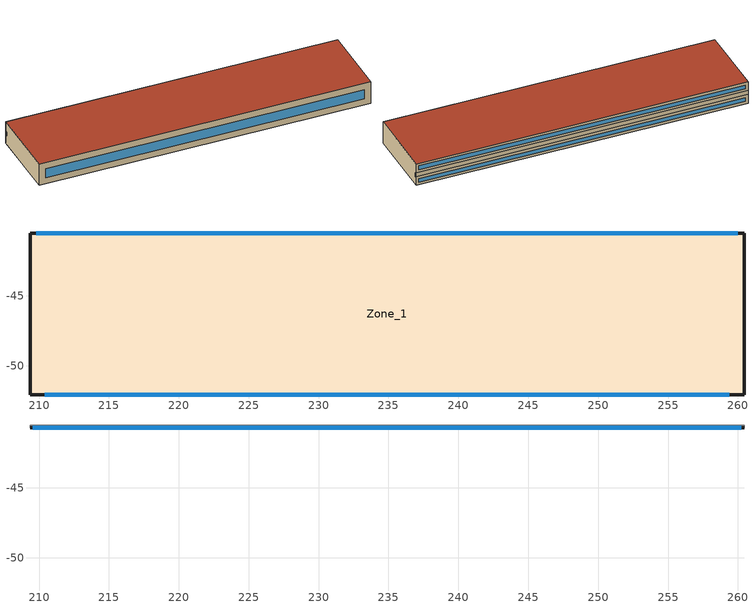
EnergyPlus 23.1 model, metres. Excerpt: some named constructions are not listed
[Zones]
Zone_1
 floor outside (UVal_0.3_Mass): 209.35,-40.52 260.44,-40.52 260.44,-52.06 209.35,-52.06 z9.18
 wall outside (UVal_0.3_Light): 260.44,-40.52 209.35,-40.52 z11.33:12.82; 260.44,-40.52 209.35,-40.52 z9.18:10.66; 209.35,-52.06 260.44,-52.06 z9.18:12.82; 260.44,-52.06,9.18 260.44,-40.52,9.18 260.44,-40.52,10.66 260.44,-40.71,10.58 260.44,-40.71,11.25 260.44,-40.52,11.33 260.44,-40.52,12.82 260.44,-52.06,12.82; 209.35,-40.52,9.18 209.35,-52.06,9.18 209.35,-52.06,12.82 209.35,-40.52,12.82 209.35,-40.52,11.33 209.35,-40.71,11.25 209.35,-40.71,10.58 209.35,-40.52,10.66
 wall to Zone_0 (Interior Partition (Mass)_FLIPPED): 260.44,-40.52 209.35,-40.52 z10.66:11.33; 260.44,-40.71,10.58 260.44,-40.52,10.66 260.44,-40.52,11.33 260.44,-40.71,11.25; 209.35,-40.52,10.66 209.35,-40.71,10.58 209.35,-40.71,11.25 209.35,-40.52,11.33
 window (90.1-2019 Nonresidential CZ 0 Glazing (Operable)): 260,-40.52 209.79,-40.52 z11.77:12.38; 260,-40.52 209.79,-40.52 z9.62:10.22; 210.41,-52.06 259.38,-52.06 z10.24:11.76
 roof outside (300mmInsulation 200mmConcrete): 209.35,-40.52 209.35,-52.06 260.44,-52.06 260.44,-40.52 z12.82
Zone_0
 floor outside (UVal_0.3_Mass): 260.44,-40.71,10.58 209.35,-40.71,10.58 209.35,-40.52,10.66 260.44,-40.52,10.66
 wall outside (UVal_0.3_Light): 209.35,-40.71 260.44,-40.71 z10.58:11.25
 window (90.1-2019 Nonresidential CZ 0 Glazing (Operable)): 209.55,-40.71 260.24,-40.71 z10.78:11.05
 roof outside (300mmInsulation 200mmConcrete): 209.35,-40.71,11.25 260.44,-40.71,11.25 260.44,-40.52,11.33 209.35,-40.52,11.33
[Schedule:Day:Hourly]
657cbf07-81b5-4ec4-9239-2d3ad9d337a6: Fraction, 1, 1, 1, 1, 1, 0, 0, 0, 0, 0, 1, 1, 1, 1, 1, 1, 1, 0, 0, 0, 0, 0, 0, 0
5c9c731b-d0ac-4a32-b476-88107f614e2b: Fraction, 1, 1, 1, 1, 1, 1, 1, 1, 1, 1, 0, 0, 0, 0, 0, 0, 1, 0, 0, 0, 0, 0, 0, 0
e429ffde-e892-4907-884d-6f3033c53198: Fraction, 1, 1, 1, 1, 1, 1, 1, 1, 1, 1, 1, 1, 0, 0, 0, 0, 0, 0, 0, 0, 0, 1, 1, 1
38425715-f924-4179-910a-8eb091e51ebc: Fraction, 1, 1, 1, 1, 1, 1, 1, 0, 0, 0, 1, 1, 1, 1, 1, 1, 1, 0, 0, 0, 0, 1, 1, 1
ea5e0f46-280c-4c9c-9490-9c070d6605f7: Fraction, 1, 1, 1, 1, 1, 1, 1, 1, 0, 0, 1, 1, 1, 1, 0, 1, 1, 1, 1, 1, 1, 1, 1, 1
9d100c96-3a76-4660-b1de-80b3aa14a481: Fraction, 1, 1, 1, 1, 1, 1, 1, 1, 1, 0, 0, 0, 0, 1, 0, 0, 0, 0, 0, 0, 0, 0, 0, 0
5f899446-9f45-4ccc-accc-317b0c43f499: Fraction, 1, 1, 1, 1, 1, 1, 1, 1, 0, 1, 1, 1, 1, 1, 1, 1, 1, 0, 1, 1, 1, 1, 1, 1
c2cd83d7-628d-442f-a8d4-b1afc064c3e7: Fraction, 1, 1, 1, 1, 1, 1, 1, 1, 0, 0, 1, 1, 1, 1, 1, 1, 0, 0, 0, 0, 0, 0, 1, 1
0155c9fd-1a86-4f74-956b-98180d3d129a: Fraction, 1, 1, 1, 1, 1, 1, 1, 0, 0, 0, 1, 1, 1, 0, 0, 0, 0, 1, 1, 1, 1, 1, 1, 1
2a6db95b-8672-4162-bef4-b4611c612f60: Fraction, 1, 1, 1, 1, 1, 1, 1, 1, 0, 0, 1, 1, 1, 1, 1, 1, 1, 0, 0, 0, 0, 0, 0, 1
9c022a15-23bc-4e22-b865-12003017a799: Fraction, 1, 1, 1, 1, 0, 1, 1, 0, 0, 0, 0, 1, 1, 1, 1, 1, 0, 0, 0, 0, 0, 0, 0, 0
6611c320-1916-4108-8d55-c0f96424eb89: Fraction, 0, 0, 0, 0, 0, 1, 1, 1, 0, 0, 0, 0, 0, 1, 0, 0, 0, 0, 0, 0, 0, 0, 0, 0
eff233da-4619-4895-967a-e7cf1d4f76c9: Fraction, 1, 1, 1, 1, 1, 1, 1, 1, 0, 0, 1, 1, 1, 1, 0, 0, 0, 0, 0, 0, 0, 0, 0, 0
f2fb97d0-d9e3-4025-a2bb-1082bc7cafca: Fraction, 0, 0, 0, 0, 0, 0, 0, 1, 0, 0, 0, 0, 0, 1, 0, 0, 0, 0, 0, 0, 0, 0, 1, 1
cff249c3-e2cf-4f86-be2e-c734c2f0368b: Fraction, 1, 1, 1, 1, 1, 1, 1, 1, 0, 0, 0, 1, 0, 0, 0, 0, 0, 0, 0, 0, 0, 1, 1, 1
d06a2445-80ea-4323-aea5-ac88c2004440: Fraction, 1, 1, 1, 1, 1, 1, 1, 1, 0, 0, 0, 0, 1, 1, 1, 0, 0, 0, 0, 0, 0, 0, 1, 1
6f80d56c-634f-40c4-8261-c99cc67249dc: Fraction, 1, 1, 1, 1, 1, 1, 1, 1, 1, 0, 0, 0, 0, 0, 0, 0, 1, 1, 1, 1, 1, 1, 1, 1
25fdda0d-56d5-470e-bd4b-1258a8f110f6: Fraction, 1, 1, 1, 1, 1, 1, 1, 1, 1, 0, 0, 0, 1, 1, 0, 0, 0, 0, 0, 1, 1, 1, 1, 1
1bbfc5e7-23e9-4b59-8f50-1b7cd0f27207: Fraction, 1, 1, 1, 1, 1, 1, 1, 1, 0, 1, 0, 0, 1, 1, 1, 1, 1, 1, 1, 1, 1, 1, 1, 1
198defff-7247-4c46-8848-d6c7376d5b0e: Fraction, 1, 1, 1, 1, 1, 1, 1, 1, 0, 0, 1, 0, 0, 0, 0, 0, 0, 0, 1, 1, 1, 1, 1, 1
e94a3e0c-7051-4fd5-a86a-4060cfbc5c6c: Fraction, 1, 1, 1, 1, 1, 1, 1, 1, 1, 0, 0, 0, 0, 1, 0, 0, 0, 0, 1, 1, 1, 1, 1, 1
fc4bfa63-bdc8-4f9a-936a-c82f7d324e48: Fraction, 1, 1, 1, 1, 1, 1, 1, 1, 1, 0, 0, 0, 1, 0, 0, 0, 0, 0, 0, 0, 0, 0, 0, 1
6099fd47-2f56-424f-88ef-44e4e31b4d09: Fraction, 1, 1, 1, 1, 1, 1, 1, 1, 1, 0, 0, 0, 1, 1, 1, 1, 0, 1, 1, 1, 1, 1, 1, 1
22774a8e-fea5-4fa3-8af8-7e86b1552859: Fraction, 1, 1, 1, 1, 1, 1, 1, 1, 0, 0, 1, 1, 0, 0, 0, 0, 1, 1, 1, 1, 1, 1, 1, 1
45dd211f-1fec-4717-90b6-629b32b1fce3: Fraction, 1, 1, 1, 1, 1, 1, 1, 1, 0, 0, 0, 0, 1, 1, 1, 1, 1, 1, 1, 1, 1, 1, 1, 1
48db15f9-089e-4645-93fb-07b1a959c3c4: Fraction, 1, 1, 1, 1, 1, 1, 1, 1, 0, 0, 0, 0, 0, 0, 0, 1, 1, 1, 1, 1, 1, 1, 1, 1
f7c0c5bb-6628-40ee-9fdc-960f73a2c860: Fraction, 1, 1, 1, 1, 1, 1, 1, 1, 1, 1, 1, 1, 1, 1, 1, 0, 0, 0, 1, 1, 1, 1, 1, 1
938a4bb9-f383-4f48-84e8-2d1e584ff8e0: Fraction, 1, 1, 1, 1, 1, 1, 1, 1, 0, 1, 1, 1, 1, 1, 1, 1, 1, 1, 1, 1, 1, 1, 1, 1
5855442b-cae3-4179-89e6-4b0f21d2c266: Fraction, 1, 1, 1, 1, 1, 1, 1, 1, 1, 0, 0, 0, 0, 0, 0, 0, 1, 1, 0, 0, 0, 0, 1, 1
31c42814-c034-4d92-9716-ce45103cc965: Fraction, 1, 1, 1, 1, 1, 1, 1, 1, 1, 0, 0, 0, 0, 0, 0, 0, 0, 0, 0, 1, 1, 1, 1, 1
b8c10180-ae1b-4637-abff-5843fcefebad: Fraction, 1, 1, 1, 1, 1, 1, 1, 0, 0, 0, 1, 1, 1, 1, 1, 1, 1, 0, 0, 0, 0, 0, 0, 0
5bfbe2a6-2dcd-455c-9737-f60f41903823: Fraction, 0, 1, 1, 1, 1, 1, 1, 1, 0, 0, 1, 0, 1, 1, 1, 0, 0, 0, 0, 0, 0, 0, 0, 1
3a054500-d4f1-4128-8e5c-d429371478c7: Fraction, 1, 1, 1, 1, 1, 1, 1, 1, 0, 0, 0, 1, 1, 1, 0, 0, 0, 1, 1, 1, 1, 1, 1, 1
be56ddc0-3787-459c-94f0-0519ecd6419c: Fraction, 1, 1, 1, 1, 1, 1, 1, 1, 1, 0, 0, 0, 0, 0, 0, 0, 0, 0, 0, 0, 0, 1, 1, 1
4713b2fd-25b1-4860-8a9a-46a64ec82828: Fraction, 1, 1, 1, 1, 1, 1, 1, 1, 0, 0, 1, 1, 1, 1, 1, 1, 1, 1, 0, 0, 0, 0, 1, 1
e2bbf5ef-b10d-423b-a048-036908ea11e5: Fraction, 1, 1, 1, 1, 1, 1, 1, 1, 0, 0, 1, 0, 0, 0, 1, 1, 1, 1, 1, 1, 1, 1, 1, 1
5014b7bf-0f3b-4f88-82e1-5c7e37b47ccc: Fraction, 1, 1, 1, 1, 1, 1, 1, 1, 0, 0, 0, 0, 0, 0, 0, 0, 0, 1, 1, 1, 1, 1, 1, 1
7979971a-0079-4197-a502-b127784189e7: Fraction, 1, 1, 1, 1, 1, 1, 1, 1, 0, 0, 0, 1, 1, 0, 0, 0, 0, 0, 0, 0, 1, 1, 1, 1
a3591bf3-862b-4430-b8b5-c54fafe626ef: Fraction, 1, 1, 1, 1, 1, 1, 1, 1, 0, 0, 1, 1, 1, 1, 0, 0, 1, 0, 0, 0, 0, 1, 1, 1
647db582-2104-4565-9f99-573ab3686ab9: Fraction, 1, 1, 1, 1, 1, 1, 1, 1, 1, 0, 1, 1, 1, 1, 1, 1, 1, 0, 0, 0, 0, 0, 1, 1
d0f69ad9-c55f-42f6-a286-7b67d1edfd0b: Fraction, 1, 1, 1, 1, 1, 1, 1, 1, 0, 0, 1, 1, 1, 0, 1, 1, 0, 0, 1, 1, 1, 1, 1, 1
d7204e4a-3c8f-4b53-9d02-241684c3c4f0: Fraction, 1, 1, 1, 1, 1, 1, 1, 1, 1, 0, 0, 0, 0, 1, 0, 0, 0, 0, 0, 0, 0, 1, 1, 1
1c6b1c4b-0155-44e1-9d84-ad41843efc75: Fraction, 1, 1, 1, 1, 1, 1, 1, 1, 0, 0, 0, 1, 1, 1, 1, 0, 0, 0, 0, 0, 0, 0, 0, 0
1648b45f-7cdc-4305-b21f-ef2014c75ec3: Fraction, 0, 1, 1, 1, 1, 1, 1, 0, 0, 0, 1, 1, 1, 1, 0, 0, 0, 0, 0, 0, 1, 1, 1, 0
f1423b0d-9584-4219-9a2b-97373f7faec1: Fraction, 0, 0, 0, 0, 0, 0, 0, 0, 0, 0, 0, 1, 1, 0, 0, 1, 0, 0, 0, 0, 0, 0, 0, 0
ce5b70e6-018e-430b-9844-82dc74fbf567: Fraction, 0, 0, 0, 0, 0, 0, 0, 0, 0, 0, 0, 1, 1, 1, 1, 0, 0, 0, 0, 0, 0, 0, 0, 0
74deefee-b5df-45f8-be04-c4130a62bae0: Fraction, 0, 0, 0, 0, 0, 0, 0, 0, 0, 0, 0, 1, 0, 0, 0, 0, 0, 0, 0, 0, 0, 0, 0, 0
aeb7107a-39cb-4c1e-b692-e863ca960aa3: Fraction, 0, 0, 0, 0, 1, 0, 0, 0, 0, 0, 0, 1, 1, 1, 0, 0, 0, 0, 0, 0, 0, 0, 0, 0
56b62c7e-3981-4352-8043-544142b6d3fd: Fraction, 0, 0, 0, 0, 1, 0, 0, 0, 0, 0, 0, 1, 1, 1, 0, 1, 1, 1, 0, 0, 1, 1, 1, 1
88a424ec-8a35-4eaa-a4fc-2e827993ef0b: Fraction, 1, 1, 1, 1, 1, 1, 1, 1, 1, 1, 1, 1, 1, 1, 1, 1, 1, 1, 1, 1, 1, 1, 1, 1
574bcc62-2d9c-403b-93d4-6789a4238b2b: Fraction, 1, 1, 1, 0, 1, 1, 1, 1, 0, 1, 1, 1, 1, 1, 1, 1, 1, 1, 1, 1, 1, 1, 1, 1
8ffe9e2c-e0a6-4a20-b798-07d0de1913b6: Fraction, 1, 1, 1, 1, 1, 1, 1, 1, 1, 0, 0, 0, 1, 1, 0, 0, 1, 1, 1, 1, 1, 1, 1, 1
3f6557fd-0471-480d-b8d2-6beadaf961c2: Fraction, 1, 1, 1, 1, 1, 1, 1, 1, 1, 0, 0, 1, 1, 0, 1, 0, 1, 1, 0, 1, 0, 0, 1, 0
d8f6491c-4240-4a8f-887c-45798effe41e: Fraction, 0, 1, 1, 1, 1, 1, 1, 1, 1, 1, 1, 1, 1, 0, 0, 0, 0, 0, 0, 0, 1, 1, 1, 1
0c6fde0b-a378-4876-92d9-730014228bf8: Fraction, 1, 1, 1, 1, 1, 1, 1, 1, 1, 1, 1, 1, 0, 0, 0, 0, 0, 0, 0, 1, 1, 1, 1, 1
36d1b0b7-87e2-4a0d-8e9f-fe78881e2f28: Fraction, 1, 1, 1, 1, 1, 1, 1, 1, 1, 1, 1, 1, 1, 1, 0, 1, 1, 1, 0, 1, 1, 1, 1, 1
1abbb941-6070-4858-b727-5fccc88064cd: Fraction, 1, 1, 1, 1, 1, 1, 1, 1, 1, 0, 0, 0, 0, 0, 0, 0, 0, 0, 0, 0, 1, 1, 1, 1
9dde2454-29e8-4627-b110-07785b0ad131: Fraction, 1, 1, 1, 1, 1, 1, 1, 1, 0, 0, 0, 0, 1, 1, 1, 1, 0, 0, 0, 0, 0, 0, 1, 0
6471c05b-634f-4cea-b297-cc9a6d181ac8: Fraction, 1, 1, 1, 1, 1, 1, 1, 1, 1, 1, 0, 1, 1, 1, 1, 0, 0, 0, 0, 0, 1, 1, 1, 0
6d120570-c71a-456a-936b-4790f7d2fe83: Fraction, 1, 1, 1, 1, 1, 1, 1, 1, 1, 0, 0, 0, 0, 1, 1, 1, 1, 1, 1, 1, 1, 1, 1, 1
795c3538-39d3-4629-806c-9860461c3728: Fraction, 1, 1, 1, 1, 1, 1, 1, 1, 1, 1, 0, 0, 0, 0, 0, 0, 0, 1, 0, 1, 1, 1, 1, 1
6ee5e2ac-34a7-49e2-baf8-49d15d107df6: Fraction, 1, 1, 1, 1, 1, 1, 1, 1, 0, 0, 0, 0, 0, 0, 0, 0, 0, 0, 0, 1, 1, 1, 1, 1
5442d4ab-66d8-446e-8f22-68027a0210f4: Fraction, 1, 1, 1, 1, 1, 1, 1, 1, 0, 0, 0, 0, 1, 0, 1, 0, 1, 1, 1, 1, 0, 1, 1, 1
028d05c2-9fb3-4ed3-91b9-85b1fa30371e: Fraction, 1, 1, 1, 1, 1, 1, 1, 1, 0, 0, 0, 0, 1, 0, 0, 0, 0, 0, 0, 0, 0, 1, 1, 1
d100afa1-357a-4459-9d58-05f02eff0f62: Fraction, 1, 1, 1, 1, 1, 1, 1, 1, 0, 0, 0, 1, 0, 1, 1, 0, 0, 0, 0, 0, 0, 0, 0, 1
0bf370ce-2514-4ab4-9d50-22d84bf91def: Fraction, 1, 1, 0, 0, 1, 1, 0, 1, 0, 0, 0, 0, 1, 0, 0, 0, 0, 0, 0, 0, 0, 0, 0, 0
7bb69084-23f6-4d1a-805c-a05c817f6937: Fraction, 0, 0, 1, 0, 0, 0, 1, 0, 0, 0, 0, 0, 0, 1, 1, 0, 0, 0, 0, 0, 0, 0, 0, 0
b7815c1a-a955-4e52-b8c1-b576f0e5bb1c: Fraction, 0, 0, 0, 0, 0, 0, 0, 0, 0, 0, 0, 1, 1, 1, 1, 1, 0, 0, 0, 0, 0, 0, 1, 0
6740eecd-e9b7-490e-8da3-18f13c89bb59: Fraction, 1, 1, 0, 0, 1, 0, 0, 1, 0, 0, 0, 1, 1, 1, 1, 0, 0, 0, 0, 0, 0, 0, 0, 0
92c5b720-37bd-4d9f-b73b-e87c4c0beb39: Fraction, 0, 1, 0, 1, 1, 1, 1, 1, 0, 0, 0, 1, 1, 1, 1, 1, 0, 0, 0, 0, 0, 0, 0, 0
1886b593-03b4-4d14-af47-14a7f028cc2b: Fraction, 0, 1, 1, 1, 1, 1, 1, 1, 0, 0, 0, 0, 1, 1, 1, 1, 0, 0, 0, 0, 0, 0, 0, 0
7daa61b9-f0b6-4d8f-afa0-adba468dc0c8: Fraction, 0, 0, 0, 1, 1, 0, 0, 1, 0, 0, 0, 1, 1, 1, 1, 1, 0, 0, 0, 0, 0, 0, 0, 0
131c6ed6-765f-456b-93ba-9686025ab3ee: Fraction, 0, 1, 1, 1, 1, 0, 0, 1, 0, 0, 0, 0, 0, 0, 0, 0, 0, 0, 0, 0, 0, 0, 1, 1
2a518f80-de97-4bb9-af46-7a5617ea188c: Fraction, 0, 0, 0, 0, 0, 0, 0, 0, 1, 1, 1, 1, 1, 0, 1, 1, 1, 1, 1, 1, 1, 1, 1, 1
47d5e172-7297-4fef-9ea7-efa298b10b6d: Fraction, 0, 0, 0, 0, 0, 0, 0, 0, 1, 1, 1, 1, 1, 1, 1, 1, 1, 1, 1, 1, 1, 1, 1, 1
c24f8aea-1dfe-4a02-816f-de10271d57a0: Fraction, 0, 0, 0, 0, 0, 0, 0, 0, 1, 1, 1, 0, 0, 0, 0, 0, 1, 1, 1, 1, 1, 1, 1, 0
1cbbe566-5f13-4dcf-ae0f-5bc44530deb6: Fraction, 0, 0, 0, 0, 0, 0, 0, 0, 1, 1, 1, 1, 1, 1, 1, 1, 1, 1, 1, 1, 1, 1, 1, 0
738e4c43-c86f-4278-9d3e-befb8e2fe039: Fraction, 0, 0, 0, 0, 0, 0, 0, 0, 1, 1, 1, 1, 0, 0, 0, 1, 1, 1, 1, 1, 1, 1, 1, 1
6d1a37e9-a8d0-401b-a47d-65825c45db54: Fraction, 0, 0, 0, 0, 0, 0, 0, 0, 1, 1, 1, 1, 1, 1, 1, 1, 1, 1, 1, 1, 1, 1, 0, 0
cfb4d723-1773-4a2c-bf0c-f8168f039f06: Fraction, 0, 0, 0, 0, 0, 0, 0, 1, 1, 1, 1, 1, 0, 0, 0, 0, 1, 1, 1, 1, 1, 1, 1, 0
a2ee0572-c58b-4f4a-8b26-9f82c7ef978e: Fraction, 0, 0, 0, 0, 0, 0, 0, 0, 1, 1, 1, 1, 0, 0, 0, 0, 0, 1, 1, 1, 1, 1, 1, 1
dd737f40-c321-4089-825c-55a95fa1484e: Fraction, 0, 0, 0, 0, 0, 0, 0, 0, 1, 1, 1, 1, 0, 0, 0, 0, 0, 1, 1, 1, 1, 1, 1, 0
90ebf90b-8091-49e9-a4b4-ebbd1242a453: Fraction, 0, 0, 0, 0, 0, 1, 1, 1, 1, 1, 0, 0, 0, 0, 1, 1, 1, 1, 1, 1, 1, 1, 0, 0
49e8a078-9901-45cf-9446-a39c354928b8: Fraction, 0, 0, 0, 0, 0, 1, 1, 1, 1, 1, 1, 1, 1, 1, 1, 0, 0, 0, 0, 0, 0, 0, 0, 0
2c235abc-c36e-4426-9da4-70d3cc6d7f61: Fraction, 0, 0, 0, 0, 0, 0, 0, 1, 1, 1, 1, 1, 1, 1, 1, 1, 1, 1, 1, 1, 1, 1, 0, 0
9856ad43-48ed-4d23-8c21-655afc350eb0: Fraction, 0, 0, 0, 0, 0, 0, 0, 1, 1, 1, 1, 1, 1, 1, 1, 1, 1, 1, 1, 1, 1, 1, 1, 0
2b83028e-0ad2-44e4-bbf9-14e9319295e5: Fraction, 0, 0, 0, 0, 0, 0, 0, 0, 0, 0, 0, 1, 1, 1, 1, 1, 1, 1, 1, 1, 0, 0, 0, 0
f052acc6-df28-4e2a-a212-0ede1b08d9e5: Fraction, 0, 0, 0, 0, 0, 0, 1, 1, 1, 1, 1, 1, 1, 1, 1, 1, 1, 1, 1, 1, 1, 0, 0, 0
50e7fd2f-513f-4318-8dac-979635dd03cb: Fraction, 0, 0, 0, 0, 1, 1, 1, 1, 1, 1, 1, 1, 1, 1, 1, 1, 1, 1, 1, 1, 1, 0, 0, 0
7e642da2-e4c3-4f66-860d-59ea307698f1: Fraction, 0, 0, 0, 0, 0, 0, 0, 0, 0, 0, 0, 0, 0, 0, 1, 1, 1, 1, 1, 1, 0, 0, 0, 0
f913ca1a-c52a-4259-9014-1e8f4399746e: Fraction, 0, 0, 0, 0, 0, 0, 1, 1, 1, 1, 1, 1, 1, 1, 1, 1, 1, 1, 1, 1, 1, 1, 0, 0
677ea048-126d-42d0-b1e0-984ff82ab856: Fraction, 1, 0, 0, 0, 0, 0, 0, 0, 1, 1, 1, 1, 1, 0, 1, 1, 1, 1, 0, 0, 0, 0, 0, 0
a957bf78-9302-48a8-a660-0af6b0267a2b: Fraction, 0, 0, 0, 0, 0, 0, 1, 1, 1, 1, 1, 1, 0, 0, 1, 1, 0, 0, 0, 0, 0, 0, 0, 0
97f84dbe-9e50-4f19-b6d5-9147c075f3e8: Fraction, 0, 0, 0, 1, 1, 1, 1, 1, 1, 1, 1, 1, 1, 1, 1, 1, 1, 1, 1, 1, 1, 1, 1, 1
13c2069f-7f2b-4032-af22-d2257ecb7c86: Fraction, 0, 0, 0, 0, 0, 0, 0, 0, 1, 1, 1, 1, 0, 0, 0, 0, 1, 1, 1, 1, 1, 1, 1, 1
43fa2f1a-081e-4e57-9523-56809cfe9ae8: Fraction, 1, 1, 1, 1, 1, 1, 1, 1, 0, 0, 0, 0, 0, 0, 0, 0, 1, 1, 1, 1, 1, 1, 1, 1
2c5ece8a-8cd3-48a1-8d32-dba01f61282a: Fraction, 1, 1, 1, 0, 0, 0, 0, 0, 1, 1, 1, 1, 1, 1, 1, 1, 1, 1, 1, 1, 1, 1, 1, 1
c02b487c-343c-471e-be81-e33139612448: Fraction, 1, 1, 1, 0, 0, 0, 0, 0, 1, 1, 1, 1, 1, 0, 0, 0, 1, 1, 1, 1, 1, 1, 1, 1
81bfd1af-3ed5-403e-80ec-4a4fbec1f1d0: Fraction, 1, 0, 0, 0, 0, 0, 0, 0, 1, 1, 1, 1, 1, 0, 0, 1, 1, 1, 1, 1, 1, 1, 1, 1
4934fc49-db1e-494b-a805-a1d7657aecd0: Fraction, 1, 1, 1, 1, 0, 0, 0, 0, 1, 1, 1, 1, 1, 1, 1, 1, 1, 1, 1, 1, 1, 1, 1, 1
0eb65f95-943a-4c6f-bcb2-b52d1ae4e918: Fraction, 0, 0, 0, 0, 0, 0, 0, 0, 0, 1, 0, 0, 0, 0, 0, 0, 0, 1, 1, 0, 0, 0, 0, 0
96f81800-34da-4eb9-84c7-3f31430c5264: Fraction, 0, 0, 0, 0, 0, 0, 0, 0, 1, 1, 1, 0, 0, 0, 0, 0, 1, 0, 0, 0, 0, 0, 0, 0
8c95ba37-2a9a-4fdb-82d1-64b9beb8b07c: Fraction, 1, 0, 0, 0, 0, 0, 0, 0, 1, 1, 1, 1, 0, 0, 0, 1, 1, 1, 1, 1, 1, 1, 1, 1
b1491252-2028-4153-8a61-6493cbad3d1b: Fraction, 1, 1, 1, 1, 1, 1, 1, 1, 1, 1, 1, 1, 0, 1, 1, 1, 1, 1, 1, 1, 1, 1, 1, 1
e707575f-bc4c-4089-bc94-ff85867305f2: Fraction, 1, 0, 0, 0, 0, 0, 0, 0, 1, 1, 1, 1, 1, 1, 1, 1, 1, 1, 1, 1, 1, 1, 1, 1
c1dc3923-95b6-4a2e-9c91-c4782262732f: Fraction, 1, 0, 1, 1, 0, 1, 1, 1, 1, 1, 1, 0, 0, 0, 0, 0, 0, 1, 1, 1, 1, 1, 1, 1
0b997fd8-4aac-4612-8793-7564ac021fc0: Fraction, 1, 1, 1, 1, 1, 1, 1, 1, 1, 1, 1, 1, 0, 1, 0, 1, 1, 1, 1, 1, 1, 1, 1, 1
63b4f569-3e4d-4e7e-9ee5-26138d131d1b: Fraction, 1, 1, 1, 1, 1, 1, 1, 1, 1, 1, 1, 0, 1, 1, 0, 0, 1, 1, 1, 1, 1, 1, 1, 0
bb3cded4-596f-4fe6-b286-6fbebae6384e: Fraction, 1, 1, 1, 0, 0, 0, 0, 0, 1, 1, 1, 0, 0, 0, 0, 1, 1, 1, 1, 1, 1, 0, 0, 1
5573caec-7eec-4ef4-acf2-bac33305f6b9: Fraction, 1, 0, 0, 0, 0, 0, 0, 0, 1, 1, 1, 0, 0, 0, 0, 0, 1, 1, 0, 1, 1, 0, 0, 0
f35037ca-fbd8-4963-ae31-45f3027a8ee4: Fraction, 0, 0, 0, 0, 0, 0, 0, 0, 1, 1, 1, 0, 0, 0, 0, 1, 1, 1, 1, 0, 1, 1, 0, 0
03fb23c5-8bab-4270-99d3-62dd1b414376: Fraction, 0, 0, 0, 0, 0, 0, 0, 0, 1, 1, 1, 0, 0, 0, 0, 0, 0, 1, 0, 0, 0, 0, 0, 0
335e553b-d8ce-4f0d-b87d-e93ba1132adf: Fraction, 0, 0, 1, 1, 0, 0, 1, 1, 1, 1, 1, 0, 1, 1, 0, 0, 1, 1, 1, 1, 1, 1, 1, 1
3092ac31-7028-4560-b4f3-f1ee70c2b2f9: Fraction, 1, 0, 0, 1, 0, 0, 1, 1, 1, 1, 1, 0, 0, 0, 0, 0, 0, 1, 1, 1, 1, 1, 1, 1
ab547eff-f473-4787-a973-d52507695cc9: Fraction, 1, 1, 1, 1, 0, 0, 0, 0, 1, 1, 1, 0, 0, 0, 0, 0, 1, 1, 1, 1, 1, 1, 1, 1
2c17ef98-4bdc-498b-bd5c-c32e9281ee34: Fraction, 0, 0, 0, 0, 0, 0, 0, 0, 1, 1, 1, 0, 0, 0, 0, 0, 1, 1, 1, 1, 1, 1, 1, 1
caee7d5f-26fa-48af-a3f8-2b9354922236: Fraction, 1, 1, 0, 0, 0, 0, 0, 1, 1, 1, 1, 0, 0, 0, 0, 0, 0, 1, 1, 1, 1, 1, 1, 1
6a91578c-c5ac-4fd5-a678-06214a411efe: Fraction, 1, 1, 1, 1, 1, 1, 1, 1, 1, 1, 1, 1, 1, 0, 1, 1, 1, 1, 1, 1, 1, 1, 1, 1
daa7dffc-faa2-44c0-9aff-7a8a22278adb: Fraction, 1, 1, 1, 1, 1, 1, 1, 1, 1, 1, 1, 0, 0, 0, 1, 1, 1, 1, 1, 1, 1, 1, 1, 1
2b6f6364-8ae1-4fb8-94cc-22b9181fa33a: Fraction, 1, 1, 1, 1, 1, 1, 1, 1, 1, 1, 1, 1, 0, 0, 0, 0, 1, 1, 1, 1, 1, 1, 1, 1
b352f36f-0648-433d-b2e5-df2f810b7fa0: Fraction, 1, 1, 1, 0, 0, 0, 0, 0, 1, 1, 1, 0, 0, 0, 0, 0, 1, 1, 1, 1, 1, 1, 1, 1
d0199849-811e-4b51-b3b1-aced9c8f4099: Fraction, 0, 0, 0, 1, 0, 0, 0, 0, 1, 1, 1, 0, 0, 0, 0, 0, 0, 1, 1, 1, 1, 1, 1, 0
8403e9a5-54d5-4e51-84ac-bd3cb015ce49: Fraction, 0, 0, 0, 0, 0, 0, 0, 0, 1, 1, 1, 0, 0, 0, 0, 0, 0, 1, 1, 1, 1, 1, 1, 0
3c0015a0-7c83-4975-8943-625b42cae14c: Fraction, 0, 0, 0, 0, 1, 1, 1, 0, 1, 1, 0, 0, 0, 0, 0, 0, 0, 1, 1, 1, 1, 1, 1, 1
9c365b88-51c0-4036-8902-e6414ebe87e9: Fraction, 0, 0, 0, 0, 1, 1, 1, 1, 1, 1, 1, 0, 0, 0, 0, 0, 0, 1, 1, 1, 1, 1, 1, 1
acd1d2db-8263-4e17-a9ea-5fcf63168bfc: Fraction, 1, 1, 1, 1, 1, 1, 1, 1, 1, 1, 1, 0, 0, 0, 0, 0, 1, 1, 1, 1, 1, 0, 0, 0
5b01dc8a-455e-430f-be2b-e5a3199aa147: Fraction, 0, 0, 0, 0, 0, 0, 0, 0, 0, 0, 1, 1, 1, 1, 0, 0, 1, 1, 1, 0, 0, 1, 0, 1
9a3aec88-395d-4171-bab1-333be00cb719: Fraction, 1, 0, 0, 0, 0, 0, 0, 0, 0, 0, 0, 0, 1, 0, 1, 0, 0, 0, 0, 0, 0, 0, 0, 0
deff7fb6-1233-4355-ba53-d50b61412139: Fraction, 0, 0, 0, 0, 0, 0, 0, 0, 1, 1, 1, 0, 1, 0, 0, 1, 1, 1, 1, 0, 1, 0, 0, 0
7a9c21eb-80cf-4c52-a404-22f649150de2: Fraction, 0, 0, 0, 0, 0, 0, 0, 0, 1, 1, 1, 0, 0, 0, 0, 0, 0, 0, 1, 1, 1, 1, 1, 1
aa54b486-c036-4ccf-a5ec-482161f9d1a0: Fraction, 0, 1, 0, 0, 0, 1, 0, 0, 1, 1, 1, 0, 0, 0, 0, 0, 0, 1, 1, 1, 1, 1, 1, 1
4409dc2b-422c-48df-b806-3462b4ea9b75: Fraction, 1, 1, 1, 1, 1, 0, 0, 1, 1, 1, 1, 1, 0, 0, 0, 0, 1, 1, 1, 1, 0, 0, 0, 1
15300256-523c-4ba7-9399-58c8b4cf82f0: Fraction, 1, 0, 1, 0, 0, 0, 0, 0, 1, 1, 1, 0, 0, 0, 0, 0, 0, 1, 1, 1, 1, 1, 1, 1
11c92792-121f-4a19-b1a8-cab4cc7b7568: Fraction, 1, 0, 0, 0, 0, 0, 1, 0, 1, 1, 1, 0, 0, 0, 0, 0, 0, 0, 1, 1, 1, 1, 1, 1
193ee268-4f1c-4491-b7dc-fc95fa7f2c22: Fraction, 1, 1, 1, 0, 0, 0, 0, 0, 1, 1, 1, 0, 0, 0, 0, 0, 0, 0, 1, 1, 1, 1, 1, 1
d61deb23-7a2c-4bdb-87eb-37986b3f47b9: Fraction, 1, 1, 1, 1, 0, 0, 0, 0, 1, 1, 1, 0, 0, 0, 0, 0, 0, 0, 1, 1, 1, 1, 1, 1
6f7b168e-d2fe-4b2f-b041-8a0086aa92a8: Fraction, 1, 1, 0, 0, 0, 0, 0, 0, 1, 1, 1, 0, 0, 0, 0, 0, 1, 0, 0, 0, 1, 0, 0, 0
8902fb73-14b3-4015-8892-243d7f4035e9: Fraction, 1, 1, 1, 1, 0, 0, 0, 0, 1, 1, 0, 0, 0, 0, 0, 0, 0, 1, 1, 1, 1, 1, 1, 1
b9d64ca5-726b-46cd-8ea4-ae8daa22fcee: Fraction, 1, 1, 1, 1, 1, 0, 1, 1, 1, 0, 0, 0, 0, 0, 0, 0, 0, 0, 1, 1, 1, 1, 1, 1
6b67eb7a-aaec-4818-a05f-3f96ef897238: Fraction, 1, 1, 1, 0, 0, 0, 0, 1, 1, 1, 1, 0, 0, 0, 0, 0, 0, 0, 1, 1, 1, 1, 1, 1
f8ea0db0-a31c-4801-8f99-5d2a0b011c13: Fraction, 0, 0, 0, 1, 0, 1, 0, 0, 1, 1, 1, 1, 0, 0, 0, 0, 0, 1, 1, 1, 1, 1, 1, 1
9652c9ee-0449-4b60-9731-b0c949bdf395: Fraction, 1, 1, 0, 0, 0, 0, 0, 0, 1, 0, 0, 0, 0, 0, 1, 0, 1, 1, 1, 0, 1, 1, 0, 0
cca85a2b-502b-457d-be32-72bb628673fe: Fraction, 0, 0, 0, 0, 0, 0, 1, 0, 1, 0, 0, 0, 0, 0, 0, 0, 0, 0, 1, 1, 1, 1, 1, 1
89a12628-9f62-4179-9b97-b241d7d7c473: Fraction, 1, 0, 0, 0, 0, 0, 1, 0, 1, 1, 1, 0, 0, 0, 1, 1, 1, 1, 1, 1, 1, 1, 1, 0
4d93b0f2-717d-4438-857c-af80a3c4e3bf: Fraction, 0, 0, 0, 0, 0, 0, 0, 0, 1, 0, 0, 0, 0, 0, 0, 1, 0, 1, 1, 0, 0, 0, 0, 0
7ae87f65-995a-49f3-a33d-63d19bd1f764: Fraction, 0, 0, 0, 0, 0, 0, 0, 1, 1, 1, 1, 1, 0, 0, 0, 0, 1, 1, 1, 1, 1, 1, 0, 1
faaba768-ddd8-4938-9a8a-62429549dfe6: Fraction, 1, 1, 0, 0, 0, 0, 0, 0, 1, 0, 0, 0, 0, 0, 0, 0, 0, 0, 0, 1, 1, 1, 1, 1
32b04c42-fe6a-4795-81cb-188a09a98502: Fraction, 0, 0, 0, 0, 0, 0, 0, 0, 1, 1, 0, 0, 0, 1, 1, 1, 1, 1, 1, 0, 1, 0, 0, 0
8d6d8014-f4c9-4cd8-93b3-1ca0af03c994: Fraction, 0, 0, 0, 0, 0, 0, 0, 0, 1, 1, 1, 0, 0, 0, 0, 0, 1, 1, 1, 1, 1, 0, 0, 0
ca792081-6c4f-4f1f-b278-1aedaaaf0698: Fraction, 0, 0, 0, 0, 0, 0, 0, 0, 1, 0, 0, 1, 0, 0, 0, 1, 1, 1, 1, 0, 0, 0, 0, 0
3e417aa0-8741-4103-bd16-7ad589803e2b: Fraction, 0, 0, 0, 0, 0, 0, 0, 0, 1, 1, 0, 0, 0, 0, 0, 0, 0, 0, 1, 1, 1, 1, 1, 1
f07e16d1-21e8-4230-9ed4-3984e175f0bb: Fraction, 1, 0, 0, 1, 0, 0, 0, 0, 1, 0, 0, 0, 0, 0, 0, 0, 1, 0, 0, 0, 0, 0, 0, 0
d1427d59-8656-42cc-922f-e5ba14e9b123: Fraction, 0, 0, 1, 0, 0, 0, 0, 0, 1, 1, 0, 0, 0, 1, 1, 1, 0, 0, 1, 0, 0, 0, 0, 0
51c70e09-dba3-4ead-b776-e0524bafae63: Fraction, 0, 0, 0, 0, 0, 0, 0, 0, 1, 1, 0, 0, 0, 0, 0, 1, 0, 0, 0, 0, 0, 0, 0, 0
89a5dd6a-1b7c-47de-b88e-d5f004eb6d34: Fraction, 0, 0, 0, 0, 0, 0, 0, 0, 0, 1, 0, 0, 0, 0, 0, 1, 0, 1, 1, 0, 0, 0, 0, 0
a7c5f3d4-208d-459e-bce0-384e2fbacbd3: Fraction, 0, 0, 0, 0, 0, 0, 0, 0, 0, 0, 0, 0, 0, 0, 1, 1, 1, 1, 1, 1, 1, 0, 0, 0
559ff331-aaec-42fd-9f7f-fe954d016d68: Fraction, 0, 0, 0, 0, 1, 1, 1, 1, 1, 1, 0, 0, 0, 0, 0, 0, 0, 1, 1, 1, 1, 1, 1, 1
dfaa4633-e67a-4a0a-9be0-da729e541791: Fraction, 1, 0, 0, 0, 0, 0, 0, 0, 1, 1, 1, 0, 0, 0, 0, 0, 0, 0, 1, 1, 1, 1, 1, 1
82b44f58-5861-43ca-8494-60492f3df2e9: Fraction, 1, 0, 1, 1, 0, 1, 0, 1, 1, 1, 0, 0, 0, 0, 0, 0, 0, 1, 1, 1, 1, 1, 1, 1
2af22c84-25c7-4b5c-8f75-3d119aca7bbb: Fraction, 1, 0, 0, 0, 0, 0, 0, 0, 1, 0, 0, 0, 0, 0, 0, 0, 0, 0, 1, 1, 1, 1, 1, 1
08b04fac-b8e4-494d-8755-c7d5a0cc9b75: Fraction, 1, 1, 1, 1, 0, 1, 1, 1, 1, 0, 0, 0, 0, 0, 0, 0, 0, 0, 0, 1, 1, 1, 1, 1
a4c1f0bd-d03a-467d-8bdf-c1c425ec8177: Fraction, 1, 1, 1, 1, 0, 0, 1, 0, 1, 1, 0, 0, 1, 0, 0, 0, 0, 0, 0, 0, 0, 0, 0, 0
360e8374-bdae-492e-9e92-d59e597f767b: Fraction, 0, 0, 0, 0, 0, 0, 0, 0, 1, 1, 1, 0, 0, 0, 0, 0, 0, 1, 1, 1, 1, 1, 1, 1
4cac9b0b-0590-428a-a751-05f1bf1a5be3: Fraction, 1, 0, 0, 0, 0, 0, 0, 0, 1, 1, 0, 0, 0, 1, 1, 1, 1, 1, 1, 1, 1, 1, 1, 0
24977081-ed4a-4a27-9e8c-b11cadde68b4: Fraction, 0, 0, 0, 0, 0, 0, 0, 0, 1, 1, 0, 0, 0, 0, 0, 0, 0, 1, 0, 1, 1, 1, 1, 1
5616d25d-ec74-4691-9958-6c9f7899a0cb: Fraction, 1, 1, 1, 1, 0, 0, 1, 1, 1, 1, 0, 0, 1, 1, 1, 0, 0, 1, 1, 0, 0, 0, 0, 0
cb711628-c3b2-4d1e-b0cb-4b5bdd440211: Fraction, 0, 0, 0, 0, 0, 0, 0, 0, 1, 1, 1, 0, 0, 0, 0, 1, 1, 0, 0, 0, 0, 0, 0, 0
c75690f4-39e2-4745-947c-6061b83dd841: Fraction, 0, 0, 0, 0, 0, 0, 0, 0, 1, 1, 1, 0, 0, 0, 0, 1, 0, 0, 1, 1, 1, 1, 1, 1
e04b1f85-e567-460b-bb56-c5208498b013: Fraction, 1, 1, 1, 1, 0, 1, 1, 1, 1, 0, 1, 0, 0, 0, 1, 0, 0, 0, 0, 0, 0, 0, 0, 0
51aa7eb5-1467-42c0-abf6-2a68a3222b07: Fraction, 0, 0, 0, 0, 0, 0, 0, 0, 0, 1, 1, 0, 0, 0, 0, 0, 1, 1, 1, 1, 1, 1, 1, 1
6def4635-e2e4-4e7b-b2ac-ce7b5f61a31c: Fraction, 0, 0, 0, 0, 0, 0, 0, 0, 1, 0, 0, 0, 0, 0, 0, 1, 1, 1, 1, 1, 1, 1, 1, 1
b6858ce3-132b-4dad-9ce2-6c57d3e2b7a2: Fraction, 0, 0, 0, 1, 0, 0, 1, 0, 1, 1, 1, 0, 0, 0, 1, 1, 1, 1, 1, 1, 1, 1, 1, 1
02120f08-4f7f-42a2-8188-d59a1e894634: Fraction, 1, 1, 1, 1, 0, 1, 0, 0, 0, 0, 0, 0, 0, 0, 0, 0, 0, 0, 1, 1, 1, 1, 1, 1
abee59a3-edce-4826-b702-dad5f60b9c61: Fraction, 1, 1, 1, 1, 1, 0, 0, 0, 0, 0, 0, 0, 0, 0, 0, 0, 0, 0, 0, 1, 1, 1, 1, 1
7d33f980-9bc0-47de-a709-0d46a6c5ad86: Fraction, 1, 1, 1, 1, 0, 1, 0, 1, 1, 0, 0, 0, 0, 0, 0, 0, 0, 0, 0, 1, 1, 1, 1, 1
32ce63b6-7258-4c37-a670-96866be5261e: Fraction, 1, 1, 1, 1, 0, 0, 0, 0, 1, 0, 0, 0, 0, 0, 0, 0, 0, 0, 0, 1, 1, 1, 1, 1
5e30685c-b185-41f3-aedd-9076064208c7: Fraction, 1, 1, 1, 1, 1, 1, 1, 1, 0, 0, 0, 0, 0, 0, 1, 1, 1, 1, 1, 0, 1, 1, 1, 1
3163e81a-2bf8-44f8-ab74-c5404a363dde: Fraction, 1, 0, 1, 1, 0, 1, 0, 0, 1, 0, 0, 0, 0, 1, 0, 1, 1, 1, 1, 1, 1, 1, 1, 0
999e5a6f-debf-40f2-a33e-d1fdb83a4ef2: Fraction, 0, 1, 0, 0, 0, 0, 0, 1, 1, 0, 0, 0, 1, 1, 0, 0, 0, 1, 1, 1, 1, 1, 1, 1
508ceb40-246e-4973-8698-d7cae9f8c292: Fraction, 0, 0, 1, 0, 0, 0, 0, 0, 1, 0, 0, 0, 0, 0, 0, 1, 1, 1, 1, 1, 1, 1, 1, 1
bfabeba1-0d60-49b3-9697-a3861789912b: Fraction, 1, 0, 0, 0, 0, 0, 0, 0, 1, 0, 0, 0, 1, 0, 0, 0, 1, 0, 1, 0, 0, 1, 0, 1
0d8270cb-5cef-4e7a-acd7-4b10be6fba3a: Fraction, 0, 0, 0, 0, 0, 0, 0, 0, 1, 1, 1, 1, 0, 1, 1, 1, 1, 1, 1, 1, 1, 1, 0, 1
06a6794f-27c7-4398-b96c-e1c7610b5240: Fraction, 0, 0, 1, 0, 0, 0, 0, 0, 1, 0, 0, 0, 0, 0, 0, 0, 0, 0, 1, 1, 1, 1, 1, 1
09084aee-9265-470f-b834-e97162b33f1e: Fraction, 1, 1, 1, 1, 1, 1, 1, 1, 1, 0, 0, 1, 1, 0, 0, 1, 1, 1, 1, 1, 1, 0, 0, 0
014b457d-53b3-4130-af7f-9ec23bd8dc46: Fraction, 0, 0, 0, 0, 0, 0, 1, 1, 1, 1, 0, 0, 0, 0, 0, 0, 0, 0, 1, 1, 1, 1, 1, 1
3dae5b4f-6149-4244-b5ac-c93b888f2334: Fraction, 1, 1, 1, 1, 1, 1, 1, 1, 1, 1, 0, 0, 0, 0, 0, 0, 0, 0, 1, 1, 1, 1, 1, 1
94ce4d7a-35b2-45de-9f6c-4a884a70e422: Fraction, 1, 1, 1, 0, 0, 0, 1, 1, 1, 1, 1, 1, 0, 0, 1, 1, 0, 0, 1, 1, 1, 0, 0, 0
a24ed555-ae9e-4e97-81c3-e72a4d5d37da: Fraction, 0, 0, 0, 0, 0, 0, 0, 0, 1, 0, 0, 0, 1, 1, 1, 1, 1, 1, 1, 1, 1, 1, 1, 0
3de81b6d-393b-46eb-98bd-c3936d118b34: Fraction, 0, 0, 0, 0, 0, 0, 0, 0, 0, 1, 1, 1, 0, 0, 0, 0, 1, 1, 1, 1, 1, 1, 0, 0
4c648879-b919-4f7a-9fc1-473dae928040: Fraction, 0, 0, 0, 0, 0, 0, 0, 0, 1, 1, 0, 0, 0, 0, 0, 0, 0, 1, 1, 1, 1, 1, 1, 1
06ef1d23-51b4-4211-9eae-430e4932aff5: Fraction, 0, 0, 0, 0, 0, 0, 0, 0, 1, 1, 0, 0, 0, 0, 1, 1, 0, 0, 0, 0, 0, 0, 0, 0
d49da499-e83b-4a7f-ab9d-aa0c8acadc07: Fraction, 0, 0, 0, 0, 0, 0, 0, 0, 1, 1, 0, 0, 0, 0, 1, 1, 1, 0, 0, 0, 0, 0, 0, 0
7ac3d23f-30de-4422-9b30-57b95bd4099b: Fraction, 1, 1, 1, 1, 0, 0, 0, 0, 1, 1, 1, 1, 1, 1, 1, 1, 1, 1, 1, 1, 1, 1, 0, 0
ad609cd7-707b-4d76-a0e1-c76004215414: Fraction, 0, 0, 0, 0, 0, 0, 0, 0, 0, 0, 0, 0, 0, 0, 0, 0, 0, 0, 0, 1, 1, 1, 1, 1
f09566c1-cc1e-484b-89ad-f0db0f660e4a: Fraction, 1, 1, 1, 1, 1, 1, 1, 1, 1, 1, 0, 0, 0, 0, 0, 1, 1, 1, 1, 1, 1, 0, 0, 0
05f8793d-a904-4c70-9b61-7ec0e3cdf1ea: Fraction, 0, 0, 0, 0, 0, 0, 0, 0, 0, 1, 1, 1, 0, 0, 0, 0, 0, 1, 1, 1, 1, 1, 1, 1
a5f2d711-4885-4649-890d-3f46065e3703: Fraction, 1, 0, 1, 1, 1, 0, 0, 0, 1, 1, 0, 0, 0, 1, 1, 1, 1, 1, 1, 1, 1, 1, 1, 1
9b58f191-3b71-45e8-ae8e-489a3dd5c8be: Fraction, 0, 0, 0, 0, 0, 0, 0, 0, 0, 1, 1, 1, 1, 1, 1, 1, 0, 0, 1, 1, 1, 1, 1, 1
9bfd9b8b-bfe8-40dd-9b38-85a460910fcc: Fraction, 1, 1, 1, 0, 0, 1, 1, 1, 1, 0, 0, 0, 1, 1, 1, 1, 1, 1, 1, 1, 1, 1, 1, 1
76d49f6b-a2b3-4fb0-a58a-e76ceb0c7dd7: Fraction, 1, 1, 1, 1, 1, 1, 1, 1, 1, 0, 0, 0, 1, 1, 1, 1, 1, 1, 1, 1, 0, 0, 0, 0
df46ed6d-88d4-4fa0-8ad3-af04789493ab: Fraction, 0, 0, 0, 0, 0, 0, 0, 0, 1, 1, 0, 0, 0, 0, 0, 0, 0, 0, 0, 1, 1, 1, 1, 1
1632098b-4255-4960-ab00-788ab5073141: Fraction, 1, 0, 0, 0, 0, 0, 1, 1, 1, 0, 0, 0, 0, 0, 0, 0, 0, 1, 1, 1, 1, 1, 1, 1
c3507889-11c4-431a-91ba-e31a27e69f52: Fraction, 1, 0, 0, 0, 0, 0, 0, 0, 0, 1, 1, 0, 0, 0, 0, 0, 1, 1, 1, 1, 1, 1, 1, 1
e74c6333-cb48-4cb4-9e7f-37c8490cdea2: Fraction, 1, 1, 1, 1, 1, 1, 1, 1, 1, 1, 1, 1, 0, 0, 0, 0, 1, 1, 1, 1, 1, 1, 1, 0
7d64c2bf-8d05-4708-bdc5-e9b3823b62dd: Fraction, 1, 1, 1, 1, 1, 1, 1, 1, 1, 1, 1, 1, 0, 0, 0, 0, 0, 0, 1, 1, 1, 1, 1, 1
84e19ffe-50b4-423e-94de-32ceec3d60d6: Fraction, 1, 1, 0, 0, 0, 0, 0, 0, 1, 1, 1, 1, 1, 1, 1, 1, 1, 1, 1, 1, 1, 1, 1, 1
643fbe1d-bacb-4c5d-b456-291d6118e16c: Fraction, 1, 1, 1, 1, 1, 1, 1, 1, 1, 1, 1, 1, 1, 1, 1, 1, 1, 1, 1, 1, 1, 1, 0, 0
caf416ef-a8b9-4535-85d9-a7056cbd052a: Fraction, 1, 1, 1, 0, 0, 0, 0, 0, 0, 1, 1, 1, 1, 1, 1, 1, 0, 1, 1, 1, 1, 1, 1, 1
9337cb0c-cfa3-4c79-acff-ef46697ccab2: Fraction, 1, 1, 1, 0, 0, 0, 0, 0, 1, 1, 0, 0, 0, 0, 0, 0, 0, 1, 1, 1, 1, 1, 1, 1
c5416478-fc8b-42bc-bd83-594f3973fe85: Fraction, 1, 0, 0, 0, 0, 0, 0, 1, 1, 1, 0, 0, 0, 0, 0, 0, 0, 0, 1, 1, 1, 1, 1, 1
4f43f26d-a31e-46a0-99b1-241baea0dbc8: Fraction, 1, 0, 0, 0, 0, 0, 0, 0, 0, 0, 0, 1, 0, 0, 0, 0, 0, 0, 1, 1, 1, 1, 1, 1
3eecc026-75df-4e20-8a48-9d493a748fa6: Fraction, 1, 0, 1, 0, 1, 1, 1, 0, 1, 1, 0, 0, 0, 0, 0, 0, 0, 0, 0, 1, 0, 0, 1, 1
2790287a-1077-44da-ba88-afed5955dcb0: Fraction, 1, 1, 1, 1, 1, 1, 1, 1, 1, 1, 0, 0, 0, 0, 0, 0, 0, 0, 0, 0, 1, 1, 1, 1
4cbb354e-d652-4e18-bf59-3ec108f1b99d: Fraction, 1, 1, 1, 1, 1, 1, 1, 1, 1, 1, 0, 1, 1, 0, 0, 0, 0, 0, 0, 1, 1, 1, 1, 1
2cdbb8eb-ea1e-4ebd-97d2-d533860ffe19: Fraction, 1, 1, 1, 0, 0, 1, 1, 1, 1, 0, 0, 0, 0, 1, 1, 1, 1, 1, 1, 1, 1, 1, 0, 1
89ab9fbc-b2a6-4023-8b6e-f502ba304b0e: Fraction, 1, 0, 0, 0, 0, 1, 0, 0, 1, 1, 1, 1, 0, 0, 0, 0, 0, 0, 0, 1, 1, 1, 1, 1
7627b55e-506c-46ab-8e65-d9c017943601: Fraction, 1, 0, 1, 1, 0, 1, 0, 1, 1, 0, 0, 0, 0, 0, 0, 0, 0, 0, 0, 0, 1, 1, 1, 1
f36a3708-31f7-4b9a-b172-f471e19533d6: Fraction, 1, 1, 1, 1, 1, 1, 1, 0, 1, 0, 1, 1, 0, 0, 0, 1, 1, 0, 1, 1, 1, 1, 1, 1
724c5166-6311-40a2-a4d3-92b768907848: Fraction, 1, 1, 1, 0, 0, 0, 0, 1, 1, 1, 1, 0, 0, 0, 0, 0, 0, 1, 1, 1, 1, 1, 1, 1
e8e53bc4-c6cf-447f-b63c-f0dfd1973b45: Fraction, 1, 0, 1, 1, 1, 1, 1, 1, 1, 0, 0, 0, 0, 0, 0, 0, 0, 0, 0, 1, 0, 1, 1, 1
d451554e-48f6-4be6-b7e0-6343f0fd870d: Fraction, 1, 1, 1, 1, 1, 1, 1, 1, 1, 1, 1, 0, 0, 0, 0, 0, 0, 1, 0, 0, 0, 0, 0, 1
4f37ca4c-4eae-4c5f-b22b-e1bcc25291b9: Fraction, 1, 0, 0, 1, 0, 1, 1, 0, 1, 1, 1, 0, 0, 0, 1, 1, 0, 1, 1, 0, 0, 0, 0, 1
8d3fd4d4-9dfb-41ab-b0d7-c55f23e41bc8: Fraction, 0, 0, 0, 0, 0, 0, 0, 0, 1, 1, 1, 0, 0, 0, 0, 0, 0, 0, 1, 1, 1, 1, 0, 0
d68a8bf3-7db2-44a4-aed3-649e557aac75: Fraction, 1, 0, 1, 1, 0, 0, 0, 0, 1, 1, 0, 0, 0, 1, 1, 1, 1, 0, 1, 0, 0, 1, 0, 0
0a0ea5c2-fb19-4d7c-91f2-68723ee16685: Fraction, 0, 0, 0, 0, 1, 1, 1, 1, 1, 1, 1, 0, 0, 1, 0, 0, 0, 0, 0, 1, 1, 1, 1, 1
f1803b44-4dfd-4cdc-be74-34fc38445c17: Fraction, 1, 1, 1, 1, 0, 0, 0, 0, 0, 1, 0, 0, 0, 1, 0, 0, 0, 1, 1, 1, 1, 1, 1, 1
1339d6ff-0d47-4982-98fc-9898c12b3a01: Fraction, 1, 0, 0, 0, 0, 0, 0, 0, 1, 1, 1, 0, 0, 0, 0, 0, 1, 1, 1, 1, 1, 1, 1, 1
03ef7c7d-6248-4670-ae84-ff04aaef5089: Fraction, 1, 1, 1, 1, 1, 1, 1, 1, 1, 1, 1, 0, 0, 1, 0, 0, 0, 0, 1, 1, 1, 1, 1, 1
c1c5c754-922a-4c9e-a5cf-b540e5660b0d: Fraction, 1, 1, 1, 1, 1, 1, 1, 1, 1, 0, 1, 0, 0, 0, 0, 0, 0, 0, 1, 1, 1, 1, 1, 1
6f81b086-bd76-4c9f-b769-7fef44f52329: Fraction, 1, 1, 1, 1, 1, 1, 1, 1, 1, 1, 0, 0, 0, 1, 0, 0, 0, 0, 1, 1, 1, 1, 1, 1
066615ce-b93d-40be-950f-189145b07f1e: Fraction, 1, 1, 1, 1, 1, 1, 0, 0, 0, 1, 0, 1, 1, 1, 1, 1, 1, 1, 1, 0, 1, 1, 1, 1
4fb2e907-9373-4572-b1ca-b72a76c62b3a: Fraction, 0, 1, 1, 1, 0, 1, 1, 1, 1, 1, 0, 0, 1, 0, 0, 0, 0, 1, 1, 1, 1, 1, 1, 1
ee789ab3-0cc7-4a82-b730-e97fcb8f2ca4: Fraction, 1, 1, 1, 1, 1, 1, 1, 1, 1, 0, 0, 0, 1, 1, 0, 0, 0, 0, 1, 1, 1, 1, 1, 1
d4d5f695-617d-43b2-acfc-70e34e8268f5: Fraction, 1, 1, 1, 1, 1, 1, 1, 1, 1, 0, 0, 0, 1, 1, 0, 0, 0, 1, 1, 1, 1, 1, 1, 1
82c9454d-1cd3-4e03-a72e-ebd0a69e0c41: Fraction, 1, 1, 1, 1, 0, 1, 1, 1, 1, 1, 0, 0, 0, 0, 0, 0, 0, 0, 1, 1, 1, 1, 0, 1
a46f6668-54fb-44b8-a61f-2777bd3406e6: Fraction, 1, 0, 0, 0, 0, 0, 0, 1, 1, 1, 0, 0, 0, 1, 1, 1, 1, 1, 0, 0, 0, 0, 0, 0
4df5ed72-8f3e-4f44-9594-4b51c9bc52c5: Fraction, 0, 0, 0, 0, 0, 0, 1, 1, 1, 1, 0, 0, 0, 1, 0, 0, 0, 0, 1, 1, 1, 1, 1, 1
06ef1885-70c7-4f48-8fc5-3a47be21856e: Fraction, 1, 0, 0, 0, 0, 0, 0, 0, 1, 1, 1, 1, 1, 1, 0, 0, 1, 1, 1, 1, 1, 1, 1, 1
6316a8df-171d-481a-a50d-1300be1bad92: Fraction, 0, 1, 0, 0, 0, 0, 0, 0, 1, 1, 0, 0, 0, 0, 0, 0, 0, 0, 0, 0, 0, 0, 0, 0
1f17e464-32b2-4f7a-a54b-6636b72b1028: Fraction, 0, 0, 0, 0, 0, 0, 0, 0, 0, 0, 1, 1, 0, 1, 1, 1, 1, 1, 1, 1, 1, 1, 1, 0
860e33b0-c47c-4c50-b285-2cb0481bba29: Fraction, 0, 0, 0, 0, 0, 0, 0, 0, 1, 1, 1, 1, 1, 1, 0, 0, 1, 1, 1, 1, 0, 1, 1, 0
5f9561f2-a8cb-444d-b491-ff0ffe4fd745: Fraction, 0, 0, 0, 0, 0, 0, 0, 0, 1, 1, 1, 1, 1, 1, 0, 0, 1, 1, 1, 1, 1, 1, 1, 1
e2c6f892-a748-4c33-8b68-f28d4bd587da: Fraction, 1, 0, 1, 0, 0, 0, 0, 0, 1, 1, 1, 0, 0, 0, 1, 1, 1, 1, 1, 1, 1, 1, 1, 1
7f26f57c-d07d-4d1e-9f8e-33af4ad0c2c6: Fraction, 1, 0, 0, 0, 0, 0, 0, 0, 0, 1, 1, 0, 0, 0, 0, 0, 0, 1, 1, 1, 1, 1, 1, 1
60a44bfa-ea76-41db-9b1e-091539b78509: Fraction, 1, 1, 1, 0, 0, 0, 0, 0, 1, 1, 1, 0, 0, 0, 0, 0, 0, 0, 0, 1, 1, 1, 1, 1
aa300600-8697-4afd-9018-c3b5e59b0fb0: Fraction, 1, 1, 1, 0, 0, 0, 0, 0, 1, 1, 0, 0, 0, 1, 0, 0, 0, 1, 0, 0, 0, 0, 0, 0
9f07abf0-e664-4f56-84d3-c67338b7ea8c: Fraction, 0, 1, 0, 0, 0, 0, 0, 0, 1, 1, 1, 1, 0, 1, 0, 1, 1, 1, 1, 1, 1, 1, 1, 1
d1ef051f-7140-498d-bf6c-1941b3df5ede: Fraction, 1, 1, 1, 1, 1, 1, 1, 1, 1, 1, 1, 1, 1, 0, 0, 0, 1, 1, 1, 1, 1, 1, 1, 1
3e379775-102d-4006-a8a3-90ceefc2a489: Fraction, 1, 1, 1, 1, 0, 1, 1, 1, 1, 1, 1, 0, 0, 0, 0, 0, 0, 1, 1, 1, 1, 1, 1, 1
95656ce8-8a7f-4d97-a71c-428ddace24d2: Fraction, 1, 1, 1, 1, 0, 1, 1, 1, 1, 0, 0, 1, 1, 0, 0, 0, 0, 0, 0, 0, 0, 0, 0, 0
1a35f686-a1d4-42af-bf3b-9320129a50fd: Fraction, 0, 0, 0, 0, 0, 0, 0, 0, 0, 1, 1, 0, 1, 0, 0, 0, 0, 0, 0, 1, 1, 1, 1, 0
acd6e2bd-671b-4507-b083-03939a0675b1: Fraction, 0, 0, 0, 0, 0, 0, 0, 0, 1, 1, 1, 1, 1, 1, 0, 0, 0, 1, 1, 1, 1, 1, 1, 1
af1fbfcf-3e0b-4978-a328-daa105dccfb1: Fraction, 1, 1, 0, 1, 1, 1, 1, 0, 1, 1, 1, 1, 1, 0, 0, 0, 0, 1, 1, 1, 1, 1, 0, 1
f6087b22-cb01-4179-b1f0-609086915c88: Fraction, 1, 1, 0, 0, 0, 0, 0, 0, 1, 1, 1, 0, 0, 0, 0, 0, 0, 0, 1, 1, 1, 1, 1, 1
0b2aea98-87aa-4c87-be49-5193677a8f86: Fraction, 1, 1, 0, 0, 0, 0, 0, 0, 1, 1, 0, 0, 0, 0, 0, 0, 0, 0, 0, 1, 1, 1, 1, 1
695a9fff-4ef0-47fc-935d-d83701854d9e: Fraction, 1, 1, 0, 0, 0, 0, 0, 0, 1, 0, 0, 0, 0, 0, 0, 0, 0, 0, 1, 1, 1, 1, 1, 1
46f46469-8f27-4b23-96b3-a62d5ec0e15b: Fraction, 1, 1, 0, 0, 0, 0, 0, 0, 1, 1, 0, 0, 0, 0, 0, 0, 0, 0, 1, 1, 1, 1, 1, 1
980aa73b-4bad-488d-a18f-fa4344e5bca6: Fraction, 1, 1, 0, 0, 0, 0, 0, 0, 1, 0, 1, 0, 0, 0, 0, 0, 0, 0, 1, 1, 1, 1, 1, 1
9fe78963-1e6b-4f7c-95b1-acb923ed004d: Fraction, 1, 1, 1, 1, 1, 1, 1, 1, 1, 1, 1, 0, 0, 0, 0, 0, 0, 0, 1, 1, 1, 1, 1, 1
f911bbc5-fbc0-4226-92b2-435676a230d8: Fraction, 1, 1, 1, 1, 1, 1, 1, 1, 1, 0, 0, 0, 0, 0, 0, 0, 0, 1, 1, 1, 1, 1, 1, 1
eb6bddee-83e8-440b-b5fc-89068938ea51: Fraction, 1, 0, 0, 0, 0, 0, 0, 0, 0, 0, 0, 0, 1, 1, 1, 0, 0, 1, 1, 1, 1, 1, 1, 1
8a2a62d7-2315-4c1b-9189-50a7b0ead248: Fraction, 1, 0, 1, 0, 0, 0, 0, 0, 0, 1, 1, 1, 0, 0, 0, 0, 0, 1, 1, 1, 1, 1, 1, 0
2b8a01a3-766b-43dd-a7da-28cbb4ba069c: Fraction, 1, 1, 1, 0, 0, 0, 1, 0, 1, 1, 1, 0, 1, 1, 1, 1, 1, 1, 1, 1, 1, 1, 1, 1
c802bbf0-3f63-467c-8cf8-67eb2ffeb6e6: Fraction, 0, 0, 0, 0, 0, 0, 0, 0, 1, 1, 1, 0, 0, 1, 1, 1, 1, 1, 1, 1, 1, 1, 1, 1
b79780aa-64fc-4a6a-a313-a419adaea78c: Fraction, 1, 1, 1, 1, 1, 1, 0, 0, 1, 1, 1, 1, 0, 0, 0, 1, 1, 1, 1, 1, 1, 1, 1, 1
51b91d8e-435e-4324-82fd-c34352071fc7: Fraction, 1, 1, 0, 0, 0, 0, 0, 0, 1, 1, 1, 1, 0, 0, 0, 0, 1, 1, 1, 1, 1, 1, 1, 1
d6252c61-39cc-49c3-9f57-a21f737a3cc6: Fraction, 1, 1, 1, 0, 0, 0, 1, 1, 1, 1, 1, 0, 0, 0, 0, 0, 0, 0, 1, 1, 1, 1, 1, 1
184e41f0-74ac-412d-be53-855484ceedbe: Fraction, 1, 1, 1, 0, 0, 0, 1, 1, 1, 1, 0, 0, 0, 0, 0, 0, 0, 0, 0, 1, 1, 1, 1, 1
617b2059-17ba-4e6a-ae2c-5da411f5547e: Fraction, 1, 1, 1, 1, 1, 0, 0, 1, 1, 1, 1, 1, 1, 1, 1, 1, 1, 1, 1, 1, 1, 1, 1, 1
2b06a294-0ab1-436c-9f78-f6544218fbdb: Fraction, 1, 1, 1, 1, 1, 1, 1, 1, 1, 1, 1, 1, 0, 1, 0, 0, 0, 0, 1, 1, 1, 1, 1, 1
bf986deb-52eb-4ae8-8d5c-a7c13872c7ef: Fraction, 1, 1, 1, 1, 1, 0, 0, 0, 1, 1, 1, 0, 0, 0, 0, 0, 1, 1, 1, 1, 1, 1, 1, 1
a85a2992-aad3-47eb-9a58-583ac651b9fd: Fraction, 1, 1, 1, 1, 1, 1, 1, 1, 1, 0, 1, 0, 0, 0, 1, 0, 1, 1, 1, 1, 1, 1, 1, 1
